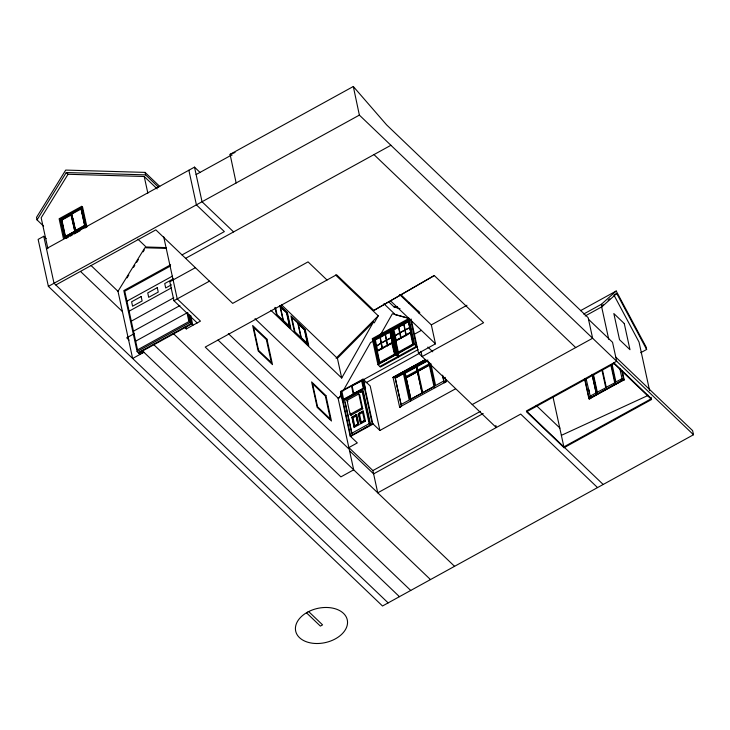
<?xml version="1.0" encoding="UTF-8"?>
<svg xmlns="http://www.w3.org/2000/svg" width="730" height="730" viewBox="0 0 730 730"><rect width="100%" height="100%" fill="white"/><g stroke="black" fill="none" stroke-linecap="round" stroke-linejoin="round"><path stroke-width="1.09" d="M351.942 417.268L356.769 414.613L358.968 424.714L354.15 427.369L351.942 417.268L356.769 414.613M358.412 413.709L363.239 411.054L365.438 421.146L360.62 423.801L358.412 413.709L363.239 411.054M270.912 310.314L341.704 378.03L373.431 322.067L374.253 322.843L378.231 315.825L335.599 275.046M338.902 398.315L341.01 394.601M343.118 390.888L370.521 342.562L373.468 340.946M380.741 334.267L392.366 313.772L409.576 318.472M43.599 226.163L37.038 219.885L66.238 172.554L145.608 174.871L158.675 187.373M157.206 188.915L144.212 176.487L68.027 174.269L41.163 217.805L47.888 248.638M143.929 352.252L132.641 358.466L117.995 291.307L144.859 247.762L166.504 248.401M127.038 277.911L128.827 275.009M133.59 267.29L134.785 265.355M136.574 262.453L138.362 259.561M143.126 251.832L144.321 249.897M357.901 424.212L355.939 414.859L357.901 424.212L354.077 426.265L354.15 427.369M360.62 423.801L360.547 422.707L364.434 420.571L365.438 421.146M336.092 358.22L378.231 315.825M341.704 378.03L337.406 358.32L373.431 322.067M583.644 314.055L601.42 304.264L616.211 291.014L646.096 346.996L646.634 349.469L640.739 352.709M603.163 304.684L601.502 306.171L608.738 339.322M608.136 300.24L609.787 298.752M585.168 315.98L601.958 306.737L616.75 293.487L646.634 349.469M228.326 333.592L349.205 449.224L353.694 469.828L340.901 476.873L205.221 347.079L336.566 274.754L373.86 310.433L434.277 275.557L483.589 322.724L422.104 356.587L420.964 351.322M373.86 310.433L434.277 275.557M81.696 206.344L59.121 218.772L63.428 238.555L86.012 226.118L81.696 206.344L82.59 207.192L86.906 226.975L84.935 228.052M80.838 207.849L84.744 225.771L64.286 237.04L60.38 219.119L81.504 207.603L85.41 225.524L65.207 236.629L61.521 219.739L71.166 214.428M74.852 231.319L71.056 213.917L60.827 219.547L64.505 236.42M71.385 213.744L81.03 208.433L81.395 208.798L71.759 214.1L71.385 213.744L75.436 230.999L71.64 213.589M61.521 219.739L61.895 220.095L71.54 214.784M46.236 238.637L43.773 236.292L38.133 239.394L48.372 286.37L382.502 606L693.5 434.742L692.606 430.618L615.773 357.125M75.071 230.643L84.707 225.333L85.081 225.689L83.932 220.405M68.456 235.425L74.259 232.213M46.474 248.647L194.499 167.133L200.166 172.545M66.284 238.327L68.246 237.25M70.217 236.164L72.179 235.087M74.141 234.001L80.026 230.762M236.146 182.965L230.087 154.358L353.311 86.505L386.644 124.912L588.143 317.678L592.632 338.245L472.237 404.548M196.124 174.552L230.224 155.773A250.509 195.165 -5.4 0 1 232.195 155.016M48.372 286.37L359.37 115.112L693.5 434.742M55.808 284.974L155.855 229.877L232.688 303.379L308.051 261.878L327.013 280.01M182.035 254.916L224.365 231.602L196.406 204.856L188.86 170.236M170.628 264.798L123.826 290.577L137.121 351.559L140.069 354.379L139.585 352.161M170.181 266.167L124.757 291.179L137.55 349.852L188.906 321.574L187.008 312.887L135.652 341.166M185.602 258.338L390.915 145.279M126.938 301.18L172.362 276.159M173.32 278.823L164.734 283.559L165.692 287.967L171.422 284.819M195.467 267.636L169.816 281.753L173.95 300.705L197.173 322.934M129.11 311.172L171.577 287.793M131.29 321.173L173.758 297.785M173.95 300.705L209.455 281.15M133.471 331.174L179.89 305.605M134.247 333.665L126.719 337.808L129.11 340.098M137.121 351.559L189.9 322.487L192.848 325.315L190.676 315.333M138.28 352.672L191.068 323.6L189.134 314.73M138.727 353.101L191.516 324.029L189.581 315.159M184.48 327.232L186.269 328.938L200.467 321.118L177.244 298.899L163.684 236.702M275.484 307.467L277.071 314.758L290.029 327.149L286.853 312.577L279.946 306.052L283.121 320.634M266.423 339.797L271.441 362.846M304.72 329.668L291.763 317.276L294.938 331.849L307.896 344.241L304.72 329.668L297.813 323.144L300.988 337.725M418.491 311.208L417.788 311.601L418.728 311.436M419.303 312.349L419.047 313.124L419.659 312.33M418.956 312.714L419.421 312.458M391.563 329.823L390.377 328.683L372.263 338.656L377.921 364.617L380.348 367.099L398.461 357.125L397.987 354.944M380.887 362.846L378.934 363.923L373.477 338.912L389.519 330.079L395.167 354.908L389.519 330.079M392.056 328.673L408.399 320.123L392.056 328.673L397.439 353.621L413.445 344.359L408.097 319.84M408.608 319.776L392.056 328.901L397.211 352.544M373.477 338.912L389.82 330.362M390.97 334.313L390.03 330.015L373.468 339.131L373.915 339.56L390.477 330.435M408.088 320.744L392.503 329.321L395.003 340.253M376.653 351.568L374.07 339.696L390.623 330.58M408.846 320.552L392.649 329.467L393.096 329.896M374.143 339.769L390.413 330.927M392.722 329.54L408.992 320.698M379.381 337.442L383.277 335.298M385.23 334.23L389.126 332.077M394.072 329.358L397.969 327.213M399.912 326.137L403.809 323.992M380.476 337.068L383.314 335.517M387.082 333.437L389.911 331.876M389.847 332.05L375.357 340.025L377.802 351.249M380.111 337.744L381.087 343.045L376.78 345.746M380.366 337.607L381.343 342.899L386.261 340.189L385.285 334.897M385.54 334.751L386.517 340.052L391.043 337.561L391.316 337.981L386.562 340.253L387.767 345.764M398.471 327.305L399.666 332.807L395.359 335.517M398.945 327.378L399.921 332.67L404.84 329.96L403.863 324.668M405.369 330.234L405.104 329.814L409.849 327.542M382.593 348.621L381.388 343.109L386.307 340.399L387.502 345.91M401.171 338.382L399.967 332.871L404.885 330.17L406.09 335.681M392.731 342.133L376.178 351.249L376.543 351.614M394.757 341.019L411.309 331.904M394.237 354.342L379.746 362.326L377.3 351.094L391.791 343.118L394.611 354.698M410.37 332.88L395.879 340.864L398.325 352.088L412.815 344.113L410.37 332.88L410.744 333.236M379.472 349.998L385.312 346.777M387.256 345.71L392.129 343.027M398.051 339.769L399.994 338.693M401.947 337.625L407.787 334.404M414.403 334.212L421.374 330.371M466.972 305.259L431.339 324.887L399.547 294.473M394.866 354.588L378.861 363.85L373.778 339.195M382.83 361.779L387.703 359.096M389.647 358.019L395.496 354.807M397.522 353.694L403.362 350.473M408.234 347.79L410.178 346.723M377.921 364.617L396.034 354.643L390.377 328.683M396.499 354.379L414.613 344.405L408.955 318.444L390.842 328.418L396.499 354.379L398.927 356.87L417.04 346.896L414.613 344.405M325.388 396.207L330.407 419.257M379.755 366.524L397.868 356.559L398.461 357.125M398.334 356.295L416.447 346.321L410.744 320.16M455.456 388.862L379.892 430.472L370.192 385.978L363.047 379.135L340.463 391.572L350.163 436.075L357.317 442.909L348.849 447.572L338.063 398.124L255.016 318.682M362.126 380.166L341.85 391.271L343.584 399.219L364.042 388.296M350.874 386.517L352.809 385.449M353.877 393.634L352.061 385.96L361.779 380.887M363.102 379.883L418.053 349.615M411.081 318.974L418.536 353.165L435.472 343.839L431.357 324.996M338.063 398.124L342.051 395.934M365.958 382.766L419.75 353.147M353.694 393.461L363.412 388.387M351.614 386.234L353.156 394.008L363.859 388.114L362.308 380.339M342.47 400.761L343.237 400.788M370.822 424.595L370.055 424.568L362.865 391.608L361.971 390.751L344.569 400.332L351.75 433.301L352.645 434.149L352.179 434.414L345.144 402.148M360.346 392.53L363.54 391.216M347.033 400.396L358.795 393.926L359.689 394.775L362.746 408.791L350.984 415.26L350.09 414.412L347.033 400.396L347.927 401.254M427.853 360.036L395.213 377.976L401.518 406.291L399.684 407.303L393.023 377.373L425.608 359.434M393.023 377.373L425.736 359.552M393.196 377.538L424.787 360.136M395.377 378.14L427.178 360.629M405.159 373.185L416.456 367.062L417.204 370.493L405.907 376.616L405.159 373.185L405.971 376.68M428.474 361.304L429.103 363.941L417.806 370.064L417.058 366.633L427.415 361.022M406.163 377.793L417.46 371.67L422.113 393.023L410.89 399.21L406.163 377.793L410.89 399.21M418.062 371.241L429.359 365.119L418.062 371.241L422.789 392.658L434.012 386.471L429.295 365.055M406.227 377.848L417.46 371.67M350.09 414.412L361.852 407.933L362.746 408.791M358.968 424.714L357.965 424.13L354.077 426.265L352.061 416.994L353.019 417.77L356.121 416.054M364.434 420.571L360.547 422.707L358.53 413.435L359.488 414.202L362.591 412.496L362.409 411.3L364.37 420.653M401.044 404.566L409.202 400.067L403.416 373.523M410.826 399.146L422.113 393.023M434.012 386.471L422.789 392.658M351.75 433.301L369.161 423.71L370.502 424.997M401.518 406.291L399.511 407.148L446.048 381.708L445.081 377.3M445.921 381.589L444.077 382.602L446.085 381.754L445.2 378.286M364.489 388.177L372.172 423.4L372.939 424.112L350.829 436.284L350.291 435.445L350.829 435.6M372.172 423.4L372.702 423.555M350.163 436.075L372.747 423.637L379.892 430.472M364.699 428.191L366.633 427.123M580.542 310.661L616.211 291.014M616.75 293.487L613.93 295.048L639.033 342.069L649.627 390.678M348.849 447.572L372.893 470.576L480.477 411.328M483.187 413.527L373.614 473.87L349.57 450.866M592.094 374.335L596.145 392.923L589.949 396.244L590.369 397.959L597.35 394.291M593.481 374.599L597.313 392.192L605.927 387.712M602.414 369.672L606.256 387.265L614.87 382.794M584.575 378.897L588.873 398.607L623.73 379.408L624.205 379.865L622.827 380.622L622.352 380.166M611.393 364.726L615.609 384.062L622.471 380.284L622.106 378.624L615.919 381.945L612.105 364.452M590.488 398.069L622.59 380.394M624.086 379.746L589.229 398.945L584.94 379.244M563.879 446.879L651.379 398.699L613.857 362.801M651.552 399.52L614.03 363.622L526.54 411.811L564.062 447.7L651.552 399.52L651.078 397.312M561.37 435.354L648.359 395.295M388.424 301.563L394.163 307.056L397.503 306.509M159.77 186.46L145.069 172.399L65.7 170.081L36.5 217.412L37.038 219.885M166.367 247.598L146.1 247.005L137.897 239.157M394.163 307.056L400.022 308.653M408.499 318.298L395.395 314.721L383.907 303.726M588.499 319.293L612.543 342.297L616.677 361.25L526.357 410.981L603.181 484.474M373.979 154.605L575.696 347.571M596.145 392.923L592.267 375.375M588.873 398.607L589.347 399.054L590.734 398.297L586.044 378.514M536.158 405.36L559.928 428.099M401.035 294.838L419.75 312.741M408.462 302.685L409.165 303.351M597.532 487.585L520.709 414.092L377.738 492.823L372.893 470.576M390.796 301.107L435.472 343.839M409.895 327.743L405.141 330.024L406.345 335.535M427.835 347.069L432.771 351.787M404.119 324.522L405.104 329.814M418.536 353.165L496.281 427.543L495.825 425.435M443.749 381.014L435.591 385.504L430.764 363.385M395.404 335.727L399.712 333.017L400.916 338.528M417.204 370.493L416.392 366.998M434.989 387.676L429.559 362.764M374.371 339.76L379.272 362.226M376.826 345.956L381.133 343.246L382.328 348.757M404.429 373.03L410.525 401.144M233.591 231.912L202.046 201.745L194.499 167.133M281.433 304.775L337.406 358.32M280.21 305.624L287.355 312.458L290.859 328.546L276.57 314.867L274.927 307.366M279.563 305.605L286.853 312.577M364.872 388.871L365.046 388.323L365.639 388.898L364.954 387.913L342.379 400.35L342.972 400.916M341.166 391.864L340.718 391.435L342.625 400.213M266.541 339.733L253.584 327.341L258.612 350.391L271.56 362.783M325.507 396.135L312.549 383.743L317.577 406.793L330.526 419.184M66.238 172.554L68.027 174.269M218.024 340.034L454.562 566.316M71.056 213.917L70.682 213.552L74.962 231.839M60.38 219.119L61.274 219.976L64.715 235.79L61.192 219.903M173.192 333.446L430.481 579.574M65.207 236.629L65.581 236.985L61.895 220.095M91.022 265.501L117.995 291.307M80.629 271.542L122.394 311.5M153.428 344.323L410.725 590.461M142.14 350.546L399.438 596.675M141.063 351.522L142.651 353.046M388.141 602.889L54.02 283.258L43.773 236.292M308.68 611.594L322.578 624.88L320.379 626.094L306.481 612.808M396.034 354.643L397.868 356.559M622.179 370.995L624.205 379.865M621.823 370.648L623.73 379.408M619.779 368.358L622.407 380.221M601.42 304.264L601.958 306.737M610.855 365.027L614.687 382.62M601.912 369.955L605.754 387.548M593.015 374.855L597.231 394.182M588.855 389.71L589.329 391.855M552.975 396.883L564.062 447.7M442.599 375.184L444.251 382.766M442.544 375.485L444.123 382.639M409.521 302.631L408.818 303.014M409.776 324.832L410.707 329.111M412.468 337.178L412.924 339.295M410.251 327.314L411.428 332.697M408.627 321.191L413.518 343.611M410.871 333.044L408.426 321.811L393.935 329.796L396.39 341.019M417.396 371.606L422.049 392.959M359.37 115.112L353.311 86.505M395.505 339.614L395.97 341.759M394.903 338.2L395.359 340.28M395.979 343.438L392.804 329.385L398.169 353.986M397.85 351.997L398.315 354.132M392.357 328.965L397.704 353.475M395.213 377.976L401.39 406.172M375.749 344.478L376.224 346.622M376.634 349.862L377.109 352.024M373.915 339.56L376.507 351.422M363.494 379.563L365.401 388.342M363.047 379.135L372.747 423.637M361.596 380.713L363.23 388.205M363.248 390.933L370.521 424.312M361.971 390.751L369.161 423.71M358.795 393.926L361.852 407.933M359.488 414.202L361.259 422.36M353.019 417.77L354.798 425.928M350.51 413.107L350.984 415.26M341.64 394.054L342.124 396.253M342.845 400.086L350.528 435.317M187.729 312.513L189.9 322.487M185.803 326.83L186.269 328.938M145.069 172.399L145.608 174.871M144.212 176.487L147.852 193.167M81.632 209.848L83.475 218.297M81.03 208.433L84.707 225.333M72.936 218.161L75.464 229.758M230.087 154.358A250.509 195.165 -5.4 0 1 235.051 152.488M307.54 612.151L304.784 613.848A26.399 17.529 -12.3 0 0 310.396 642.884A26.399 17.529 -12.3 0 0 347.544 622.425A26.399 17.529 -12.3 0 0 310.533 610.691L307.54 612.151M141.164 296.535L131.619 301.791L132.586 306.198L142.122 300.952L141.164 296.535M157.269 287.666L147.734 292.922L148.692 297.329L158.237 292.082L157.269 287.666M624.26 323.527L613.839 313.553L619.542 339.724L629.972 349.688L624.26 323.527M305.222 329.559L290.932 315.88L294.436 331.968L308.735 345.637L305.222 329.559M286.507 312.668L280.402 306.828L283.404 320.57L289.509 326.41L286.507 312.668M304.383 329.759L298.278 323.919L301.271 337.661L307.376 343.501L304.383 329.759M266.952 339.176L252.653 325.507L258.201 350.938L272.491 364.617L266.952 339.176M325.918 395.587L311.619 381.918L317.167 407.349L331.457 421.018L325.918 395.587"/></g></svg>
